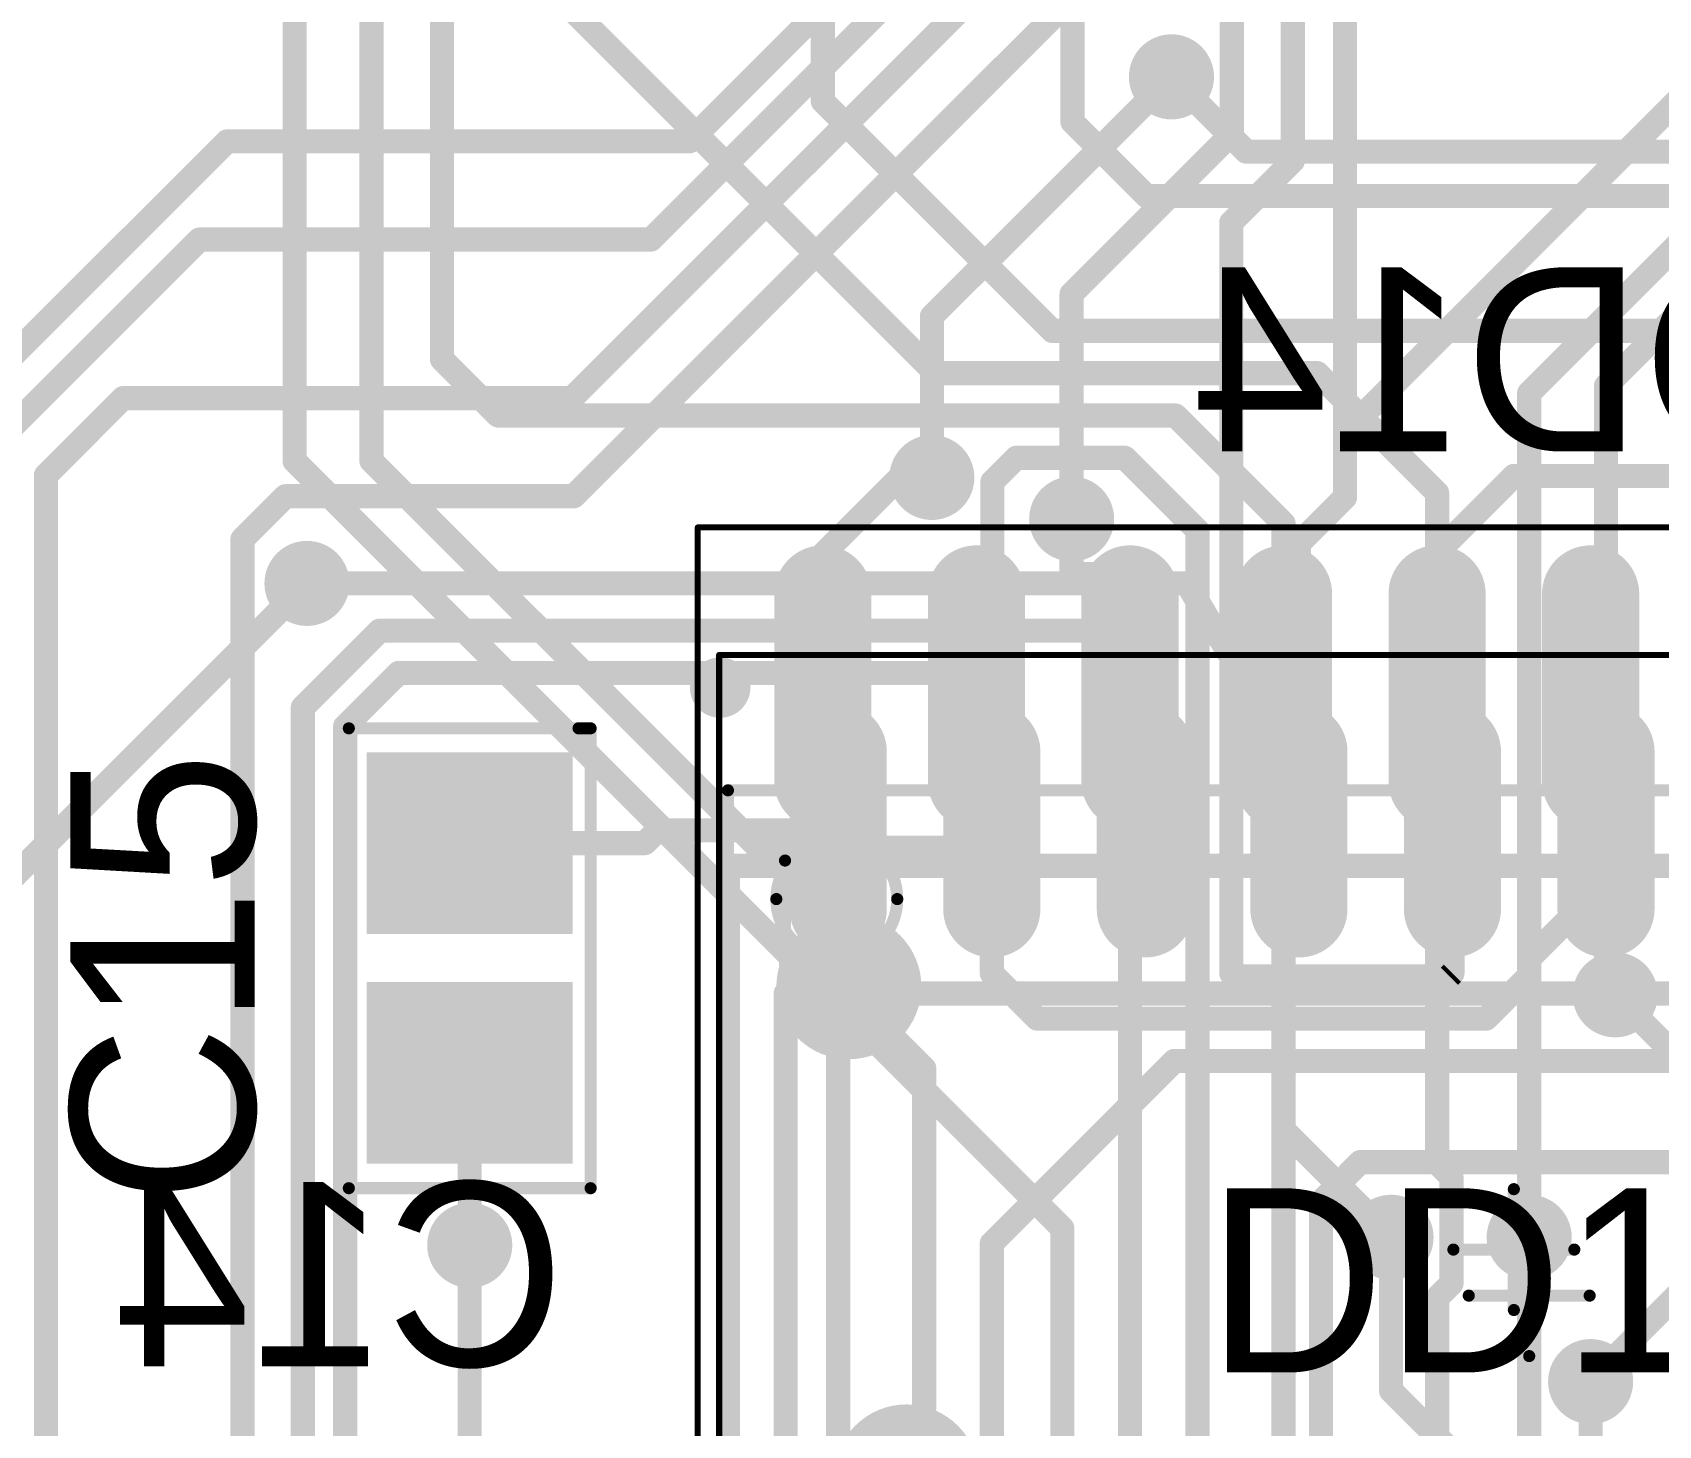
# Model space of a CAD drawing. Header units: millimetres. Extents: x 242 to 402, y 147 to 267.
# Drawn here: x 276.04 to 289.49, y 203.27 to 214.79 of the extents above; entities that cross this region are included whole.
import ezdxf

# ---------------------------------------------------------------- set-up
doc = ezdxf.new("R2010")
doc.units = ezdxf.units.MM
for name, color, linetype in [('BottomLayer', 5, 'Continuous'), ('BottomOverlay', 54, 'Continuous'), ('BottomPaste', 16, 'Continuous'), ('BottomSolder', 6, 'Continuous'), ('Mechanical13', 56, 'Continuous'), ('Mechanical15', 56, 'Continuous'), ('MultiLayer', 9, 'Continuous'), ('TopLayer', 1, 'Continuous'), ('TopOverlay', 2, 'Continuous'), ('TopPaste', 8, 'Continuous'), ('TopSolder', 216, 'Continuous'), ('ViaHoleLayer', 16, 'Continuous')]:
    doc.layers.add(name, color=color, linetype=linetype)

msp = doc.modelspace()

# ---------------------------------------------------------------- linework, layer by layer
at = {"layer": 'BottomLayer'}
for points, const_width in [([(278.206, 211.249), (278.206, 220.472)], 0.2), ([(279.425, 212.09), (279.425, 220.167)], 0.2), ([(282.575, 214.224), (282.575, 219.097)], 0.2), ([(278.841, 211.249), (278.841, 215.468)], 0.2), ([(280.035, 215.446), (283.506, 211.975)], 0.2), ([(284.64, 214.053), (284.64, 214.909)], 0.2), ([(285.458, 214.427), (286.077, 213.808)], 0.2), ([(282.575, 214.224), (284.473, 212.325)], 0.2), ([(284.64, 214.053), (285.252, 213.441)], 0.2), ([(286.077, 213.808), (292.354, 213.808)], 0.2), ([(285.252, 213.441), (291.516, 213.441)], 0.2), ([(284.473, 212.325), (289.82, 212.325)], 0.2), ([(279.425, 212.09), (279.89, 211.625)], 0.2), ([(283.506, 211.975), (286.665, 211.975)], 0.2), ([(286.665, 211.975), (287.655, 210.985)], 0.2), ([(279.89, 211.625), (285.491, 211.625)], 0.2), ([(285.491, 211.625), (286.385, 210.732)], 0.2), ([(278.206, 211.249), (284.556, 204.899)], 0.2), ([(278.841, 211.249), (282.042, 208.049)], 0.2), ([(283.977, 211.077), (284.175, 211.275)], 0.2), ([(284.175, 211.275), (285.072, 211.275)], 0.2), ([(285.072, 211.275), (285.674, 210.674)], 0.2), ([(282.575, 210.477), (283.21, 211.112)], 0.2), ([(283.21, 211.112), (283.477, 211.112)], 0.2), ([(283.977, 211.077), (283.977, 210.295)], 0.2), ([(287.655, 210.49), (288.29, 211.125)], 0.2), ([(288.29, 211.125), (290.144, 211.125)], 0.2), ([(287.655, 210.49), (287.655, 210.985)], 0.2), ([(284.632, 210.337), (284.632, 210.769)], 0.2), ([(285.674, 201.793), (285.674, 210.674)], 0.2), ([(286.385, 209.374), (286.385, 210.732)], 0.2), ([(282.575, 209.374), (282.575, 210.477)], 0.2), ([(287.655, 209.374), (287.655, 210.49)], 0.2), ([(267.005, 198.933), (278.308, 210.236)], 0.2), ([(282.575, 208.599), (282.575, 210.149)], 0.6), ([(283.845, 208.599), (283.845, 210.149)], 0.6), ([(283.845, 210.295), (283.977, 210.295)], 0.2), ([(283.845, 209.374), (283.845, 210.295)], 0.2), ([(284.632, 210.337), (284.658, 210.312)], 0.2), ([(284.658, 210.312), (285.115, 210.312)], 0.2), ([(285.115, 208.599), (285.115, 210.149)], 0.6), ([(285.115, 209.374), (285.115, 210.312)], 0.2), ([(286.385, 208.599), (286.385, 210.149)], 0.6), ([(287.655, 208.599), (287.655, 210.149)], 0.6), ([(288.925, 208.599), (288.925, 210.149)], 0.6), ([(283.82, 208.049), (283.845, 209.374)], 0.2), ([(285.115, 200.074), (285.115, 209.374)], 0.2), ([(286.385, 205.715), (286.385, 209.374)], 0.2), ([(287.655, 205.443), (287.655, 209.374)], 0.2), ([(288.925, 207.639), (288.925, 209.374)], 0.2), ([(282.042, 208.049), (283.82, 208.049)], 0.2), ([(288.417, 207.131), (288.925, 207.639)], 0.2), ([(288.417, 204.826), (288.417, 207.131)], 0.2), ([(289.128, 206.832), (289.628, 206.332)], 0.2), ([(286.385, 202.209), (286.385, 205.715)], 0.2), ([(286.385, 205.715), (287.274, 204.826)], 0.2), ([(287.655, 205.443), (287.774, 205.324)], 0.2), ([(287.774, 204.443), (287.774, 205.324)], 0.2), ([(284.556, 199.072), (284.556, 204.899)], 0.2), ([(279.654, 201.991), (279.654, 204.76)], 0.2), ([(287.655, 204.324), (287.774, 204.443)], 0.2), ([(287.655, 200.074), (287.655, 204.324)], 0.2), ([(288.925, 200.074), (288.925, 203.632)], 0.2)]:
    msp.add_lwpolyline(points, dxfattribs=dict(at, const_width=const_width))
for points, const_width in [([(285.333, 214.427, 1), (285.583, 214.427, 1)], 0.25), ([(285.408, 214.427, 1), (285.508, 214.427, 1)], 0.1), ([(282.525, 214.224, 1), (282.625, 214.224, 1)], 0.1), ([(282.525, 214.224, 1), (282.625, 214.224, 1)], 0.1), ([(284.59, 214.053, 1), (284.69, 214.053, 1)], 0.1), ([(284.59, 214.053, 1), (284.69, 214.053, 1)], 0.1), ([(286.027, 213.808, 1), (286.127, 213.808, 1)], 0.1), ([(286.027, 213.808, 1), (286.127, 213.808, 1)], 0.1), ([(285.202, 213.441, 1), (285.302, 213.441, 1)], 0.1), ([(285.202, 213.441, 1), (285.302, 213.441, 1)], 0.1), ([(284.423, 212.325, 1), (284.523, 212.325, 1)], 0.1), ([(284.423, 212.325, 1), (284.523, 212.325, 1)], 0.1), ([(279.375, 212.09, 1), (279.475, 212.09, 1)], 0.1), ([(279.375, 212.09, 1), (279.475, 212.09, 1)], 0.1), ([(283.456, 211.975, 1), (283.556, 211.975, 1)], 0.1), ([(283.456, 211.975, 1), (283.556, 211.975, 1)], 0.1), ([(286.615, 211.975, 1), (286.715, 211.975, 1)], 0.1), ([(286.615, 211.975, 1), (286.715, 211.975, 1)], 0.1), ([(279.84, 211.625, 1), (279.94, 211.625, 1)], 0.1), ([(279.84, 211.625, 1), (279.94, 211.625, 1)], 0.1), ([(285.441, 211.625, 1), (285.541, 211.625, 1)], 0.1), ([(285.441, 211.625, 1), (285.541, 211.625, 1)], 0.1), ([(278.156, 211.249, 1), (278.256, 211.249, 1)], 0.1), ([(278.156, 211.249, 1), (278.256, 211.249, 1)], 0.1), ([(278.791, 211.249, 1), (278.891, 211.249, 1)], 0.1), ([(278.791, 211.249, 1), (278.891, 211.249, 1)], 0.1), ([(283.352, 211.112, 1), (283.602, 211.112, 1)], 0.25), ([(284.125, 211.275, 1), (284.225, 211.275, 1)], 0.1), ([(284.125, 211.275, 1), (284.225, 211.275, 1)], 0.1), ([(285.022, 211.275, 1), (285.122, 211.275, 1)], 0.1), ([(285.022, 211.275, 1), (285.122, 211.275, 1)], 0.1), ([(283.16, 211.112, 1), (283.26, 211.112, 1)], 0.1), ([(283.16, 211.112, 1), (283.26, 211.112, 1)], 0.1), ([(283.427, 211.112, 1), (283.527, 211.112, 1)], 0.1), ([(283.927, 211.077, 1), (284.027, 211.077, 1)], 0.1), ([(283.927, 211.077, 1), (284.027, 211.077, 1)], 0.1), ([(288.24, 211.125, 1), (288.34, 211.125, 1)], 0.1), ([(288.24, 211.125, 1), (288.34, 211.125, 1)], 0.1), ([(284.507, 210.769, 1), (284.757, 210.769, 1)], 0.25), ([(287.605, 210.985, 1), (287.705, 210.985, 1)], 0.1), ([(287.605, 210.985, 1), (287.705, 210.985, 1)], 0.1), ([(284.582, 210.769, 1), (284.682, 210.769, 1)], 0.1), ([(285.624, 210.674, 1), (285.724, 210.674, 1)], 0.1), ([(285.624, 210.674, 1), (285.724, 210.674, 1)], 0.1), ([(286.335, 210.732, 1), (286.435, 210.732, 1)], 0.1), ([(286.335, 210.732, 1), (286.435, 210.732, 1)], 0.1), ([(278.183, 210.236, 1), (278.433, 210.236, 1)], 0.25), ([(282.525, 210.477, 1), (282.625, 210.477, 1)], 0.1), ([(282.525, 210.477, 1), (282.625, 210.477, 1)], 0.1), ([(287.605, 210.49, 1), (287.705, 210.49, 1)], 0.1), ([(287.605, 210.49, 1), (287.705, 210.49, 1)], 0.1), ([(287.605, 210.49, 1), (287.705, 210.49, 1)], 0.1), ([(278.258, 210.236, 1), (278.358, 210.236, 1)], 0.1), ([(282.425, 210.149, 1), (282.725, 210.149, 1)], 0.3), ([(283.695, 210.149, 1), (283.995, 210.149, 1)], 0.3), ([(283.795, 210.295, 1), (283.895, 210.295, 1)], 0.1), ([(283.795, 210.295, 1), (283.895, 210.295, 1)], 0.1), ([(283.927, 210.295, 1), (284.027, 210.295, 1)], 0.1), ([(283.927, 210.295, 1), (284.027, 210.295, 1)], 0.1), ([(284.582, 210.337, 1), (284.682, 210.337, 1)], 0.1), ([(284.582, 210.337, 1), (284.682, 210.337, 1)], 0.1), ([(284.608, 210.312, 1), (284.708, 210.312, 1)], 0.1), ([(284.608, 210.312, 1), (284.708, 210.312, 1)], 0.1), ([(284.965, 210.149, 1), (285.265, 210.149, 1)], 0.3), ([(285.065, 210.312, 1), (285.165, 210.312, 1)], 0.1), ([(285.065, 210.312, 1), (285.165, 210.312, 1)], 0.1), ([(286.235, 210.149, 1), (286.535, 210.149, 1)], 0.3), ([(287.505, 210.149, 1), (287.805, 210.149, 1)], 0.3), ([(288.775, 210.149, 1), (289.075, 210.149, 1)], 0.3), ([(282.525, 209.374, 1), (282.625, 209.374, 1)], 0.1), ([(283.795, 209.374, 1), (283.895, 209.374, 1)], 0.1), ([(283.795, 209.374, 1), (283.895, 209.374, 1)], 0.1), ([(285.065, 209.374, 1), (285.165, 209.374, 1)], 0.1), ([(285.065, 209.374, 1), (285.165, 209.374, 1)], 0.1), ([(286.335, 209.374, 1), (286.435, 209.374, 1)], 0.1), ([(286.335, 209.374, 1), (286.435, 209.374, 1)], 0.1), ([(287.605, 209.374, 1), (287.705, 209.374, 1)], 0.1), ([(287.605, 209.374, 1), (287.705, 209.374, 1)], 0.1), ([(288.875, 209.374, 1), (288.975, 209.374, 1)], 0.1), ([(282.425, 208.599, 1), (282.725, 208.599, 1)], 0.3), ([(283.695, 208.599, 1), (283.995, 208.599, 1)], 0.3), ([(284.965, 208.599, 1), (285.265, 208.599, 1)], 0.3), ([(286.235, 208.599, 1), (286.535, 208.599, 1)], 0.3), ([(287.505, 208.599, 1), (287.805, 208.599, 1)], 0.3), ([(288.775, 208.599, 1), (289.075, 208.599, 1)], 0.3), ([(281.992, 208.049, 1), (282.092, 208.049, 1)], 0.1), ([(281.992, 208.049, 1), (282.092, 208.049, 1)], 0.1), ([(283.77, 208.049, 1), (283.87, 208.049, 1)], 0.1), ([(283.77, 208.049, 1), (283.87, 208.049, 1)], 0.1), ([(288.875, 207.639, 1), (288.975, 207.639, 1)], 0.1), ([(288.875, 207.639, 1), (288.975, 207.639, 1)], 0.1), ([(288.367, 207.131, 1), (288.467, 207.131, 1)], 0.1), ([(288.367, 207.131, 1), (288.467, 207.131, 1)], 0.1), ([(289.003, 206.832, 1), (289.253, 206.832, 1)], 0.25), ([(289.078, 206.832, 1), (289.178, 206.832, 1)], 0.1), ([(286.335, 205.715, 1), (286.435, 205.715, 1)], 0.1), ([(286.335, 205.715, 1), (286.435, 205.715, 1)], 0.1), ([(286.335, 205.715, 1), (286.435, 205.715, 1)], 0.1), ([(287.605, 205.443, 1), (287.705, 205.443, 1)], 0.1), ([(287.605, 205.443, 1), (287.705, 205.443, 1)], 0.1), ([(287.724, 205.324, 1), (287.824, 205.324, 1)], 0.1), ([(287.724, 205.324, 1), (287.824, 205.324, 1)], 0.1), ([(279.529, 204.76, 1), (279.779, 204.76, 1)], 0.25), ([(284.506, 204.899, 1), (284.606, 204.899, 1)], 0.1), ([(284.506, 204.899, 1), (284.606, 204.899, 1)], 0.1), ([(287.149, 204.826, 1), (287.399, 204.826, 1)], 0.25), ([(288.292, 204.826, 1), (288.542, 204.826, 1)], 0.25), ([(279.604, 204.76, 1), (279.704, 204.76, 1)], 0.1), ([(287.224, 204.826, 1), (287.324, 204.826, 1)], 0.1), ([(288.367, 204.826, 1), (288.467, 204.826, 1)], 0.1), ([(287.605, 204.324, 1), (287.705, 204.324, 1)], 0.1), ([(287.605, 204.324, 1), (287.705, 204.324, 1)], 0.1), ([(287.724, 204.443, 1), (287.824, 204.443, 1)], 0.1), ([(287.724, 204.443, 1), (287.824, 204.443, 1)], 0.1), ([(288.8, 203.632, 1), (289.05, 203.632, 1)], 0.25), ([(288.875, 203.632, 1), (288.975, 203.632, 1)], 0.1)]:
    msp.add_lwpolyline(points, format="xyb", close=True, dxfattribs=dict(at, const_width=const_width))
at = {"layer": 'BottomOverlay'}
for points, const_width in [([(281.85, 209.374, 1), (281.6, 209.374, 1)], 0.25), ([(281.537, 209.374, 1), (281.662, 209.374, 1)], 0.125), ([(281.788, 209.374, 1), (281.912, 209.374, 1)], 0.125), ([(281.74, 207.899, 1), (281.84, 207.899, 1)], 0.1), ([(281.74, 207.899, 1), (281.84, 207.899, 1)], 0.1), ([(283.09, 206.899, 1), (282.49, 206.899, 1)], 0.6), ([(282.34, 206.899, 1), (282.64, 206.899, 1)], 0.3), ([(282.94, 206.899, 1), (283.24, 206.899, 1)], 0.3)]:
    msp.add_lwpolyline(points, format="xyb", close=True, dxfattribs=dict(at, const_width=const_width))
at = {"layer": 'BottomOverlay', "const_width": 0.2}
for points in [[(281.79, 201.549), (281.79, 207.899)], [(281.79, 207.899), (294.79, 207.899)]]:
    msp.add_lwpolyline(points, dxfattribs=at)
at = {"layer": 'BottomPaste', "const_width": 0.6}
for points in [[(282.575, 208.599), (282.575, 210.149)], [(283.845, 208.599), (283.845, 210.149)], [(285.115, 208.599), (285.115, 210.149)], [(286.385, 208.599), (286.385, 210.149)], [(287.655, 208.599), (287.655, 210.149)], [(288.925, 208.599), (288.925, 210.149)]]:
    msp.add_lwpolyline(points, dxfattribs=at)
at = {"layer": 'BottomPaste', "const_width": 0.3}
for points in [[(282.425, 210.149, 1), (282.725, 210.149, 1)], [(283.695, 210.149, 1), (283.995, 210.149, 1)], [(284.965, 210.149, 1), (285.265, 210.149, 1)], [(286.235, 210.149, 1), (286.535, 210.149, 1)], [(287.505, 210.149, 1), (287.805, 210.149, 1)], [(288.775, 210.149, 1), (289.075, 210.149, 1)], [(282.425, 208.599, 1), (282.725, 208.599, 1)], [(283.695, 208.599, 1), (283.995, 208.599, 1)], [(284.965, 208.599, 1), (285.265, 208.599, 1)], [(286.235, 208.599, 1), (286.535, 208.599, 1)], [(287.505, 208.599, 1), (287.805, 208.599, 1)], [(288.775, 208.599, 1), (289.075, 208.599, 1)]]:
    msp.add_lwpolyline(points, format="xyb", close=True, dxfattribs=at)
at = {"layer": 'BottomSolder'}
for points, const_width in [([(285.282, 214.427, 1), (285.634, 214.427, 1)], 0.352), ([(283.301, 211.112, 1), (283.652, 211.112, 1)], 0.352), ([(284.457, 210.769, 1), (284.808, 210.769, 1)], 0.352), ([(278.132, 210.236, 1), (278.484, 210.236, 1)], 0.352), ([(282.374, 210.149, 1), (282.776, 210.149, 1)], 0.402), ([(283.644, 210.149, 1), (284.046, 210.149, 1)], 0.402), ([(284.914, 210.149, 1), (285.316, 210.149, 1)], 0.402), ([(286.184, 210.149, 1), (286.586, 210.149, 1)], 0.402), ([(287.454, 210.149, 1), (287.856, 210.149, 1)], 0.402), ([(288.724, 210.149, 1), (289.126, 210.149, 1)], 0.402), ([(282.374, 208.599, 1), (282.776, 208.599, 1)], 0.402), ([(283.644, 208.599, 1), (284.046, 208.599, 1)], 0.402), ([(284.914, 208.599, 1), (285.316, 208.599, 1)], 0.402), ([(286.184, 208.599, 1), (286.586, 208.599, 1)], 0.402), ([(287.454, 208.599, 1), (287.856, 208.599, 1)], 0.402), ([(288.724, 208.599, 1), (289.126, 208.599, 1)], 0.402), ([(288.952, 206.832, 1), (289.304, 206.832, 1)], 0.352), ([(279.478, 204.76, 1), (279.83, 204.76, 1)], 0.352), ([(287.098, 204.826, 1), (287.45, 204.826, 1)], 0.352), ([(288.241, 204.826, 1), (288.593, 204.826, 1)], 0.352), ([(288.749, 203.632, 1), (289.101, 203.632, 1)], 0.352)]:
    msp.add_lwpolyline(points, format="xyb", close=True, dxfattribs=dict(at, const_width=const_width))
at = {"layer": 'BottomSolder', "const_width": 0.803}
for points in [[(282.575, 208.599), (282.575, 210.149)], [(283.845, 208.599), (283.845, 210.149)], [(285.115, 208.599), (285.115, 210.149)], [(286.385, 208.599), (286.385, 210.149)], [(287.655, 208.599), (287.655, 210.149)], [(288.925, 208.599), (288.925, 210.149)]]:
    msp.add_lwpolyline(points, dxfattribs=at)
at = {"layer": 'Mechanical13', "const_width": 0.1}
for points in [[(281.79, 200.924), (281.79, 208.524)], [(281.79, 208.524), (294.79, 208.524)], [(282.262, 207.943), (294.572, 207.943)], [(282.262, 200.743), (282.262, 207.943)]]:
    msp.add_lwpolyline(points, dxfattribs=at)
at = {"layer": 'Mechanical13'}
for points, const_width in [([(281.765, 208.524, 1), (281.815, 208.524, 1)], 0.05), ([(281.765, 208.524, 1), (281.815, 208.524, 1)], 0.05), ([(283.19, 207.624, 1), (282.19, 207.624, 1)], 0.1), ([(282.237, 207.943, 1), (282.287, 207.943, 1)], 0.05), ([(282.237, 207.943, 1), (282.287, 207.943, 1)], 0.05), ([(282.165, 207.624, 1), (282.215, 207.624, 1)], 0.05), ([(283.165, 207.624, 1), (283.215, 207.624, 1)], 0.05)]:
    msp.add_lwpolyline(points, format="xyb", close=True, dxfattribs=dict(at, const_width=const_width))
at = {"layer": 'Mechanical15'}
for points, const_width in [([(281.54, 198.749), (281.54, 210.699)], 0.05), ([(281.54, 210.699), (295.04, 210.699)], 0.05), ([(281.717, 209.643), (295.117, 209.643)], 0.05), ([(281.717, 199.043), (281.717, 209.643)], 0.05), ([(288.29, 204.224), (288.29, 205.224)], 0.1), ([(288.417, 203.843), (288.417, 204.843)], 0.1), ([(287.79, 204.724), (288.79, 204.724)], 0.1), ([(287.917, 204.343), (288.917, 204.343)], 0.1)]:
    msp.add_lwpolyline(points, dxfattribs=dict(at, const_width=const_width))
for points, const_width in [([(281.528, 210.699, 1), (281.553, 210.699, 1)], 0.025), ([(281.528, 210.699, 1), (281.553, 210.699, 1)], 0.025), ([(281.704, 209.643, 1), (281.729, 209.643, 1)], 0.025), ([(281.704, 209.643, 1), (281.729, 209.643, 1)], 0.025), ([(288.265, 205.224, 1), (288.315, 205.224, 1)], 0.05), ([(288.392, 204.843, 1), (288.442, 204.843, 1)], 0.05), ([(287.765, 204.724, 1), (287.815, 204.724, 1)], 0.05), ([(288.765, 204.724, 1), (288.815, 204.724, 1)], 0.05), ([(287.892, 204.343, 1), (287.942, 204.343, 1)], 0.05), ([(288.892, 204.343, 1), (288.942, 204.343, 1)], 0.05), ([(288.265, 204.224, 1), (288.315, 204.224, 1)], 0.05), ([(288.392, 203.843, 1), (288.442, 203.843, 1)], 0.05)]:
    msp.add_lwpolyline(points, format="xyb", close=True, dxfattribs=dict(at, const_width=const_width))
at = {"layer": 'MultiLayer', "const_width": 0.25}
for points in [[(285.333, 214.427, 1), (285.583, 214.427, 1)], [(283.352, 211.112, 1), (283.602, 211.112, 1)], [(284.507, 210.769, 1), (284.757, 210.769, 1)], [(278.183, 210.236, 1), (278.433, 210.236, 1)], [(289.003, 206.832, 1), (289.253, 206.832, 1)], [(279.529, 204.76, 1), (279.779, 204.76, 1)], [(287.149, 204.826, 1), (287.399, 204.826, 1)], [(288.292, 204.826, 1), (288.542, 204.826, 1)], [(288.8, 203.632, 1), (289.05, 203.632, 1)]]:
    msp.add_lwpolyline(points, format="xyb", close=True, dxfattribs=at)
at = {"layer": 'TopLayer'}
for points, const_width in [([(281.153, 213.081), (285.911, 217.839)], 0.2), ([(280.5, 211.769), (285.927, 217.195)], 0.2), ([(286.893, 211.48), (286.893, 216.852)], 0.2), ([(286.462, 213.731), (286.462, 216.573)], 0.2), ([(281.47, 213.893), (284.074, 216.497)], 0.2), ([(280.514, 210.957), (285.623, 216.066)], 0.2), ([(285.958, 213.957), (285.958, 215.256)], 0.2), ([(286.893, 211.48), (290.22, 214.808)], 0.2), ([(283.477, 212.446), (285.458, 214.427)], 0.2), ([(288.417, 211.811), (290.904, 214.297)], 0.2), ([(289.052, 211.869), (291.49, 214.308)], 0.2), ([(274.015, 210.261), (277.647, 213.893)], 0.2), ([(277.647, 213.893), (281.47, 213.893)], 0.2), ([(284.632, 212.631), (285.958, 213.957)], 0.2), ([(285.953, 213.222), (286.462, 213.731)], 0.2), ([(285.953, 209.626), (285.953, 213.222)], 0.2), ([(274.51, 210.172), (277.419, 213.081)], 0.2), ([(277.419, 213.081), (281.153, 213.081)], 0.2), ([(284.632, 210.769), (284.632, 212.631)], 0.2), ([(283.477, 211.112), (283.477, 212.446)], 0.2), ([(289.052, 208.193), (289.052, 211.869)], 0.2), ([(276.149, 211.13), (276.787, 211.769)], 0.2), ([(276.787, 211.769), (280.5, 211.769)], 0.2), ([(288.417, 206.99), (288.417, 211.811)], 0.2), ([(286.893, 210.947), (286.893, 211.48)], 0.2), ([(276.149, 194.208), (276.149, 211.13)], 0.2), ([(277.774, 210.601), (278.13, 210.957)], 0.2), ([(278.13, 210.957), (280.514, 210.957)], 0.2), ([(286.512, 210.566), (286.893, 210.947)], 0.2), ([(277.774, 197.409), (277.774, 210.601)], 0.2), ([(286.512, 208.193), (286.512, 210.566)], 0.2), ([(278.308, 210.236), (285.585, 210.236)], 0.2), ([(285.585, 210.236), (285.953, 209.626)], 0.2), ([(278.274, 209.21), (278.909, 209.845)], 0.2), ([(278.909, 209.845), (285.023, 209.845)], 0.2), ([(285.023, 209.845), (285.242, 208.193)], 0.2), ([(285.953, 207.01), (285.953, 209.626)], 0.2), ([(278.624, 209.054), (279.066, 209.495)], 0.2), ([(279.066, 209.495), (283.71, 209.495)], 0.2), ([(283.71, 209.495), (283.972, 209.232)], 0.2), ([(278.274, 193.807), (278.274, 209.21)], 0.2), ([(283.972, 208.193), (283.972, 209.232)], 0.2), ([(278.624, 185.942), (278.624, 209.054)], 0.2), ([(282.702, 207.543), (282.702, 208.843)], 0.6), ([(283.972, 207.543), (283.972, 208.843)], 0.6), ([(285.242, 207.543), (285.242, 208.843)], 0.6), ([(286.512, 207.543), (286.512, 208.843)], 0.6), ([(287.782, 207.543), (287.782, 208.843)], 0.6), ([(289.052, 207.543), (289.052, 208.843)], 0.6), ([(279.654, 208.087), (281.102, 208.087)], 0.2), ([(281.102, 208.087), (281.208, 208.193)], 0.2), ([(281.208, 208.193), (282.702, 208.193)], 0.2), ([(282.702, 206.934), (282.702, 208.193)], 0.2), ([(283.972, 207.01), (283.972, 208.193)], 0.2), ([(287.782, 207.01), (287.782, 208.193)], 0.2), ([(289.052, 206.908), (289.052, 208.193)], 0.2), ([(283.972, 207.01), (284.347, 206.635)], 0.2), ([(285.953, 207.01), (285.979, 206.985)], 0.2), ([(287.757, 206.985), (287.782, 207.01)], 0.2), ([(282.702, 201.854), (282.702, 206.934)], 0.2), ([(282.702, 206.934), (283.413, 206.223)], 0.2), ([(285.979, 206.985), (287.757, 206.985)], 0.2), ([(288.061, 206.635), (288.417, 206.99)], 0.2), ([(289.052, 206.908), (289.128, 206.832)], 0.2), ([(284.347, 206.635), (288.061, 206.635)], 0.2), ([(283.413, 196.444), (283.413, 206.223)], 0.2), ([(283.972, 204.775), (285.482, 206.285)], 0.2), ([(285.482, 206.285), (289.593, 206.285)], 0.2), ([(279.654, 204.76), (279.654, 206.187)], 0.2), ([(286.695, 205.122), (287.02, 205.448)], 0.2), ([(287.02, 205.448), (293.149, 205.448)], 0.2), ([(286.695, 202.519), (286.695, 205.122)], 0.2), ([(283.972, 200.493), (283.972, 204.775)], 0.2), ([(287.274, 203.556), (287.274, 204.826)], 0.2), ([(288.417, 203.157), (288.417, 204.826)], 0.2), ([(288.925, 203.632), (290.137, 204.844)], 0.2), ([(287.274, 203.556), (289.052, 201.778)], 0.2)]:
    msp.add_lwpolyline(points, dxfattribs=dict(at, const_width=const_width))
for points, const_width in [([(285.333, 214.427, 1), (285.583, 214.427, 1)], 0.25), ([(285.408, 214.427, 1), (285.508, 214.427, 1)], 0.1), ([(277.597, 213.893, 1), (277.697, 213.893, 1)], 0.1), ([(277.597, 213.893, 1), (277.697, 213.893, 1)], 0.1), ([(281.42, 213.893, 1), (281.52, 213.893, 1)], 0.1), ([(281.42, 213.893, 1), (281.52, 213.893, 1)], 0.1), ([(285.908, 213.957, 1), (286.008, 213.957, 1)], 0.1), ([(285.908, 213.957, 1), (286.008, 213.957, 1)], 0.1), ([(286.412, 213.731, 1), (286.512, 213.731, 1)], 0.1), ([(286.412, 213.731, 1), (286.512, 213.731, 1)], 0.1), ([(285.903, 213.222, 1), (286.003, 213.222, 1)], 0.1), ([(285.903, 213.222, 1), (286.003, 213.222, 1)], 0.1), ([(277.369, 213.081, 1), (277.469, 213.081, 1)], 0.1), ([(277.369, 213.081, 1), (277.469, 213.081, 1)], 0.1), ([(281.103, 213.081, 1), (281.203, 213.081, 1)], 0.1), ([(281.103, 213.081, 1), (281.203, 213.081, 1)], 0.1), ([(284.582, 212.631, 1), (284.682, 212.631, 1)], 0.1), ([(284.582, 212.631, 1), (284.682, 212.631, 1)], 0.1), ([(283.427, 212.446, 1), (283.527, 212.446, 1)], 0.1), ([(283.427, 212.446, 1), (283.527, 212.446, 1)], 0.1), ([(289.002, 211.869, 1), (289.102, 211.869, 1)], 0.1), ([(289.002, 211.869, 1), (289.102, 211.869, 1)], 0.1), ([(276.737, 211.769, 1), (276.837, 211.769, 1)], 0.1), ([(276.737, 211.769, 1), (276.837, 211.769, 1)], 0.1), ([(280.45, 211.769, 1), (280.55, 211.769, 1)], 0.1), ([(280.45, 211.769, 1), (280.55, 211.769, 1)], 0.1), ([(288.367, 211.811, 1), (288.467, 211.811, 1)], 0.1), ([(288.367, 211.811, 1), (288.467, 211.811, 1)], 0.1), ([(286.843, 211.48, 1), (286.943, 211.48, 1)], 0.1), ([(286.843, 211.48, 1), (286.943, 211.48, 1)], 0.1), ([(286.843, 211.48, 1), (286.943, 211.48, 1)], 0.1), ([(283.352, 211.112, 1), (283.602, 211.112, 1)], 0.25), ([(276.099, 211.13, 1), (276.199, 211.13, 1)], 0.1), ([(276.099, 211.13, 1), (276.199, 211.13, 1)], 0.1), ([(283.427, 211.112, 1), (283.527, 211.112, 1)], 0.1), ([(278.08, 210.957, 1), (278.18, 210.957, 1)], 0.1), ([(278.08, 210.957, 1), (278.18, 210.957, 1)], 0.1), ([(280.464, 210.957, 1), (280.564, 210.957, 1)], 0.1), ([(280.464, 210.957, 1), (280.564, 210.957, 1)], 0.1), ([(284.507, 210.769, 1), (284.757, 210.769, 1)], 0.25), ([(286.843, 210.947, 1), (286.943, 210.947, 1)], 0.1), ([(286.843, 210.947, 1), (286.943, 210.947, 1)], 0.1), ([(284.582, 210.769, 1), (284.682, 210.769, 1)], 0.1), ([(277.724, 210.601, 1), (277.824, 210.601, 1)], 0.1), ([(277.724, 210.601, 1), (277.824, 210.601, 1)], 0.1), ([(286.462, 210.566, 1), (286.562, 210.566, 1)], 0.1), ([(286.462, 210.566, 1), (286.562, 210.566, 1)], 0.1), ([(278.183, 210.236, 1), (278.433, 210.236, 1)], 0.25), ([(278.258, 210.236, 1), (278.358, 210.236, 1)], 0.1), ([(285.535, 210.236, 1), (285.635, 210.236, 1)], 0.1), ([(285.535, 210.236, 1), (285.635, 210.236, 1)], 0.1), ([(278.859, 209.845, 1), (278.959, 209.845, 1)], 0.1), ([(278.859, 209.845, 1), (278.959, 209.845, 1)], 0.1), ([(284.973, 209.845, 1), (285.073, 209.845, 1)], 0.1), ([(284.973, 209.845, 1), (285.073, 209.845, 1)], 0.1), ([(285.903, 209.626, 1), (286.003, 209.626, 1)], 0.1), ([(285.903, 209.626, 1), (286.003, 209.626, 1)], 0.1), ([(285.903, 209.626, 1), (286.003, 209.626, 1)], 0.1), ([(279.016, 209.495, 1), (279.116, 209.495, 1)], 0.1), ([(279.016, 209.495, 1), (279.116, 209.495, 1)], 0.1), ([(283.66, 209.495, 1), (283.76, 209.495, 1)], 0.1), ([(283.66, 209.495, 1), (283.76, 209.495, 1)], 0.1), ([(278.224, 209.21, 1), (278.324, 209.21, 1)], 0.1), ([(278.224, 209.21, 1), (278.324, 209.21, 1)], 0.1), ([(283.922, 209.232, 1), (284.022, 209.232, 1)], 0.1), ([(283.922, 209.232, 1), (284.022, 209.232, 1)], 0.1), ([(278.574, 209.054, 1), (278.674, 209.054, 1)], 0.1), ([(278.574, 209.054, 1), (278.674, 209.054, 1)], 0.1), ([(282.552, 208.843, 1), (282.852, 208.843, 1)], 0.3), ([(283.822, 208.843, 1), (284.122, 208.843, 1)], 0.3), ([(285.092, 208.843, 1), (285.392, 208.843, 1)], 0.3), ([(286.362, 208.843, 1), (286.662, 208.843, 1)], 0.3), ([(287.632, 208.843, 1), (287.932, 208.843, 1)], 0.3), ([(288.902, 208.843, 1), (289.202, 208.843, 1)], 0.3), ([(279.604, 208.087, 1), (279.704, 208.087, 1)], 0.1), ([(281.052, 208.087, 1), (281.152, 208.087, 1)], 0.1), ([(281.052, 208.087, 1), (281.152, 208.087, 1)], 0.1), ([(281.158, 208.193, 1), (281.258, 208.193, 1)], 0.1), ([(281.158, 208.193, 1), (281.258, 208.193, 1)], 0.1), ([(282.652, 208.193, 1), (282.752, 208.193, 1)], 0.1), ([(282.652, 208.193, 1), (282.752, 208.193, 1)], 0.1), ([(283.922, 208.193, 1), (284.022, 208.193, 1)], 0.1), ([(283.922, 208.193, 1), (284.022, 208.193, 1)], 0.1), ([(285.192, 208.193, 1), (285.292, 208.193, 1)], 0.1), ([(286.462, 208.193, 1), (286.562, 208.193, 1)], 0.1), ([(287.732, 208.193, 1), (287.832, 208.193, 1)], 0.1), ([(289.002, 208.193, 1), (289.102, 208.193, 1)], 0.1), ([(289.002, 208.193, 1), (289.102, 208.193, 1)], 0.1), ([(282.552, 207.543, 1), (282.852, 207.543, 1)], 0.3), ([(283.822, 207.543, 1), (284.122, 207.543, 1)], 0.3), ([(285.092, 207.543, 1), (285.392, 207.543, 1)], 0.3), ([(286.362, 207.543, 1), (286.662, 207.543, 1)], 0.3), ([(287.632, 207.543, 1), (287.932, 207.543, 1)], 0.3), ([(288.902, 207.543, 1), (289.202, 207.543, 1)], 0.3), ([(283.922, 207.01, 1), (284.022, 207.01, 1)], 0.1), ([(283.922, 207.01, 1), (284.022, 207.01, 1)], 0.1), ([(285.903, 207.01, 1), (286.003, 207.01, 1)], 0.1), ([(285.903, 207.01, 1), (286.003, 207.01, 1)], 0.1), ([(287.732, 207.01, 1), (287.832, 207.01, 1)], 0.1), ([(287.732, 207.01, 1), (287.832, 207.01, 1)], 0.1), ([(282.652, 206.934, 1), (282.752, 206.934, 1)], 0.1), ([(282.652, 206.934, 1), (282.752, 206.934, 1)], 0.1), ([(282.652, 206.934, 1), (282.752, 206.934, 1)], 0.1), ([(285.929, 206.985, 1), (286.029, 206.985, 1)], 0.1), ([(285.929, 206.985, 1), (286.029, 206.985, 1)], 0.1), ([(287.707, 206.985, 1), (287.807, 206.985, 1)], 0.1), ([(287.707, 206.985, 1), (287.807, 206.985, 1)], 0.1), ([(288.367, 206.99, 1), (288.467, 206.99, 1)], 0.1), ([(288.367, 206.99, 1), (288.467, 206.99, 1)], 0.1), ([(289.003, 206.832, 1), (289.253, 206.832, 1)], 0.25), ([(289.002, 206.908, 1), (289.102, 206.908, 1)], 0.1), ([(289.002, 206.908, 1), (289.102, 206.908, 1)], 0.1), ([(289.078, 206.832, 1), (289.178, 206.832, 1)], 0.1), ([(284.297, 206.635, 1), (284.397, 206.635, 1)], 0.1), ([(284.297, 206.635, 1), (284.397, 206.635, 1)], 0.1), ([(288.011, 206.635, 1), (288.111, 206.635, 1)], 0.1), ([(288.011, 206.635, 1), (288.111, 206.635, 1)], 0.1), ([(283.363, 206.223, 1), (283.463, 206.223, 1)], 0.1), ([(283.363, 206.223, 1), (283.463, 206.223, 1)], 0.1), ([(285.432, 206.285, 1), (285.532, 206.285, 1)], 0.1), ([(285.432, 206.285, 1), (285.532, 206.285, 1)], 0.1), ([(279.604, 206.187, 1), (279.704, 206.187, 1)], 0.1), ([(286.97, 205.448, 1), (287.07, 205.448, 1)], 0.1), ([(286.97, 205.448, 1), (287.07, 205.448, 1)], 0.1), ([(286.645, 205.122, 1), (286.745, 205.122, 1)], 0.1), ([(286.645, 205.122, 1), (286.745, 205.122, 1)], 0.1), ([(279.529, 204.76, 1), (279.779, 204.76, 1)], 0.25), ([(287.149, 204.826, 1), (287.399, 204.826, 1)], 0.25), ([(288.292, 204.826, 1), (288.542, 204.826, 1)], 0.25), ([(279.604, 204.76, 1), (279.704, 204.76, 1)], 0.1), ([(283.922, 204.775, 1), (284.022, 204.775, 1)], 0.1), ([(283.922, 204.775, 1), (284.022, 204.775, 1)], 0.1), ([(287.224, 204.826, 1), (287.324, 204.826, 1)], 0.1), ([(288.367, 204.826, 1), (288.467, 204.826, 1)], 0.1), ([(288.8, 203.632, 1), (289.05, 203.632, 1)], 0.25), ([(287.224, 203.556, 1), (287.324, 203.556, 1)], 0.1), ([(287.224, 203.556, 1), (287.324, 203.556, 1)], 0.1), ([(288.875, 203.632, 1), (288.975, 203.632, 1)], 0.1)]:
    msp.add_lwpolyline(points, format="xyb", close=True, dxfattribs=dict(at, const_width=const_width))
for points in [[(278.904, 207.437), (280.404, 207.437), (278.904, 208.737), (280.404, 208.737)], [(278.904, 205.537), (280.404, 205.537), (278.904, 206.837), (280.404, 206.837)]]:
    msp.add_solid(points, dxfattribs=at)
at = {"layer": 'TopOverlay'}
for points, const_width in [([(278.654, 205.232), (278.654, 209.037)], 0.1), ([(278.654, 209.037), (280.554, 209.037)], 0.1), ([(280.554, 209.037), (280.654, 209.037)], 0.1), ([(280.654, 205.232), (280.654, 209.037)], 0.1), ([(282.267, 206.843), (294.567, 206.843)], 0.2), ([(282.267, 201.843), (282.267, 206.843)], 0.2), ([(278.654, 205.232), (280.654, 205.232)], 0.1)]:
    msp.add_lwpolyline(points, dxfattribs=dict(at, const_width=const_width))
for points, const_width in [([(278.629, 209.037, 1), (278.679, 209.037, 1)], 0.05), ([(278.629, 209.037, 1), (278.679, 209.037, 1)], 0.05), ([(280.529, 209.037, 1), (280.579, 209.037, 1)], 0.05), ([(280.529, 209.037, 1), (280.579, 209.037, 1)], 0.05), ([(280.629, 209.037, 1), (280.679, 209.037, 1)], 0.05), ([(280.629, 209.037, 1), (280.679, 209.037, 1)], 0.05), ([(282.217, 206.843, 1), (282.317, 206.843, 1)], 0.1), ([(282.217, 206.843, 1), (282.317, 206.843, 1)], 0.1), ([(278.629, 205.232, 1), (278.679, 205.232, 1)], 0.05), ([(278.629, 205.232, 1), (278.679, 205.232, 1)], 0.05), ([(280.629, 205.232, 1), (280.679, 205.232, 1)], 0.05), ([(280.629, 205.232, 1), (280.679, 205.232, 1)], 0.05), ([(283.567, 202.843, 1), (282.967, 202.843, 1)], 0.6)]:
    msp.add_lwpolyline(points, format="xyb", close=True, dxfattribs=dict(at, const_width=const_width))
at = {"layer": 'TopPaste', "const_width": 0.6}
for points in [[(282.702, 207.543), (282.702, 208.843)], [(283.972, 207.543), (283.972, 208.843)], [(285.242, 207.543), (285.242, 208.843)], [(286.512, 207.543), (286.512, 208.843)], [(287.782, 207.543), (287.782, 208.843)], [(289.052, 207.543), (289.052, 208.843)]]:
    msp.add_lwpolyline(points, dxfattribs=at)
at = {"layer": 'TopPaste', "const_width": 0.3}
for points in [[(282.552, 208.843, 1), (282.852, 208.843, 1)], [(283.822, 208.843, 1), (284.122, 208.843, 1)], [(285.092, 208.843, 1), (285.392, 208.843, 1)], [(286.362, 208.843, 1), (286.662, 208.843, 1)], [(287.632, 208.843, 1), (287.932, 208.843, 1)], [(288.902, 208.843, 1), (289.202, 208.843, 1)], [(282.552, 207.543, 1), (282.852, 207.543, 1)], [(283.822, 207.543, 1), (284.122, 207.543, 1)], [(285.092, 207.543, 1), (285.392, 207.543, 1)], [(286.362, 207.543, 1), (286.662, 207.543, 1)], [(287.632, 207.543, 1), (287.932, 207.543, 1)], [(288.902, 207.543, 1), (289.202, 207.543, 1)]]:
    msp.add_lwpolyline(points, format="xyb", close=True, dxfattribs=at)
at = {"layer": 'TopPaste'}
for points in [[(278.904, 207.437), (280.404, 207.437), (278.904, 208.737), (280.404, 208.737)], [(278.904, 205.537), (280.404, 205.537), (278.904, 206.837), (280.404, 206.837)]]:
    msp.add_solid(points, dxfattribs=at)
at = {"layer": 'TopSolder'}
for points, const_width in [([(285.282, 214.427, 1), (285.634, 214.427, 1)], 0.352), ([(283.301, 211.112, 1), (283.652, 211.112, 1)], 0.352), ([(284.457, 210.769, 1), (284.808, 210.769, 1)], 0.352), ([(278.132, 210.236, 1), (278.484, 210.236, 1)], 0.352), ([(282.501, 208.843, 1), (282.903, 208.843, 1)], 0.402), ([(283.771, 208.843, 1), (284.173, 208.843, 1)], 0.402), ([(285.041, 208.843, 1), (285.443, 208.843, 1)], 0.402), ([(286.311, 208.843, 1), (286.713, 208.843, 1)], 0.402), ([(287.581, 208.843, 1), (287.983, 208.843, 1)], 0.402), ([(288.851, 208.843, 1), (289.253, 208.843, 1)], 0.402), ([(282.501, 207.543, 1), (282.903, 207.543, 1)], 0.402), ([(283.771, 207.543, 1), (284.173, 207.543, 1)], 0.402), ([(285.041, 207.543, 1), (285.443, 207.543, 1)], 0.402), ([(286.311, 207.543, 1), (286.713, 207.543, 1)], 0.402), ([(287.581, 207.543, 1), (287.983, 207.543, 1)], 0.402), ([(288.851, 207.543, 1), (289.253, 207.543, 1)], 0.402), ([(288.952, 206.832, 1), (289.304, 206.832, 1)], 0.352), ([(279.478, 204.76, 1), (279.83, 204.76, 1)], 0.352), ([(287.098, 204.826, 1), (287.45, 204.826, 1)], 0.352), ([(288.241, 204.826, 1), (288.593, 204.826, 1)], 0.352), ([(288.749, 203.632, 1), (289.101, 203.632, 1)], 0.352)]:
    msp.add_lwpolyline(points, format="xyb", close=True, dxfattribs=dict(at, const_width=const_width))
at = {"layer": 'TopSolder', "const_width": 0.803}
for points in [[(282.702, 207.543), (282.702, 208.843)], [(283.972, 207.543), (283.972, 208.843)], [(285.242, 207.543), (285.242, 208.843)], [(286.512, 207.543), (286.512, 208.843)], [(287.782, 207.543), (287.782, 208.843)], [(289.052, 207.543), (289.052, 208.843)]]:
    msp.add_lwpolyline(points, dxfattribs=at)
at = {"layer": 'TopSolder'}
for points in [[(278.802, 207.335), (280.506, 207.335), (278.802, 208.839), (280.506, 208.839)], [(278.802, 205.435), (280.506, 205.435), (278.802, 206.939), (280.506, 206.939)]]:
    msp.add_solid(points, dxfattribs=at)
at = {"layer": 'ViaHoleLayer', "const_width": 0.15}
for points in [[(285.383, 214.427, 1), (285.533, 214.427, 1)], [(283.402, 211.112, 1), (283.552, 211.112, 1)], [(284.557, 210.769, 1), (284.707, 210.769, 1)], [(278.233, 210.236, 1), (278.383, 210.236, 1)], [(289.053, 206.832, 1), (289.203, 206.832, 1)], [(287.199, 204.826, 1), (287.349, 204.826, 1)], [(288.342, 204.826, 1), (288.492, 204.826, 1)], [(279.579, 204.76, 1), (279.729, 204.76, 1)], [(288.85, 203.632, 1), (289, 203.632, 1)]]:
    msp.add_lwpolyline(points, format="xyb", close=True, dxfattribs=at)

# ---------------------------------------------------------------- texts
at = {"layer": 'BottomOverlay', "text_generation_flag": 2}
for s, p in [('DD14', (290.83, 211.328)), ('C14', (280.441, 203.759))]:
    msp.add_text(s, height=1.524, rotation=360, dxfattribs=at).set_placement(p)
at = {"layer": 'TopOverlay'}
msp.add_text('C15', height=1.524, rotation=90, dxfattribs=at).set_placement((277.876, 205.105))
msp.add_text('DD15', height=1.524, dxfattribs=at).set_placement((285.75, 203.708))

doc.saveas('drawing.dxf')
